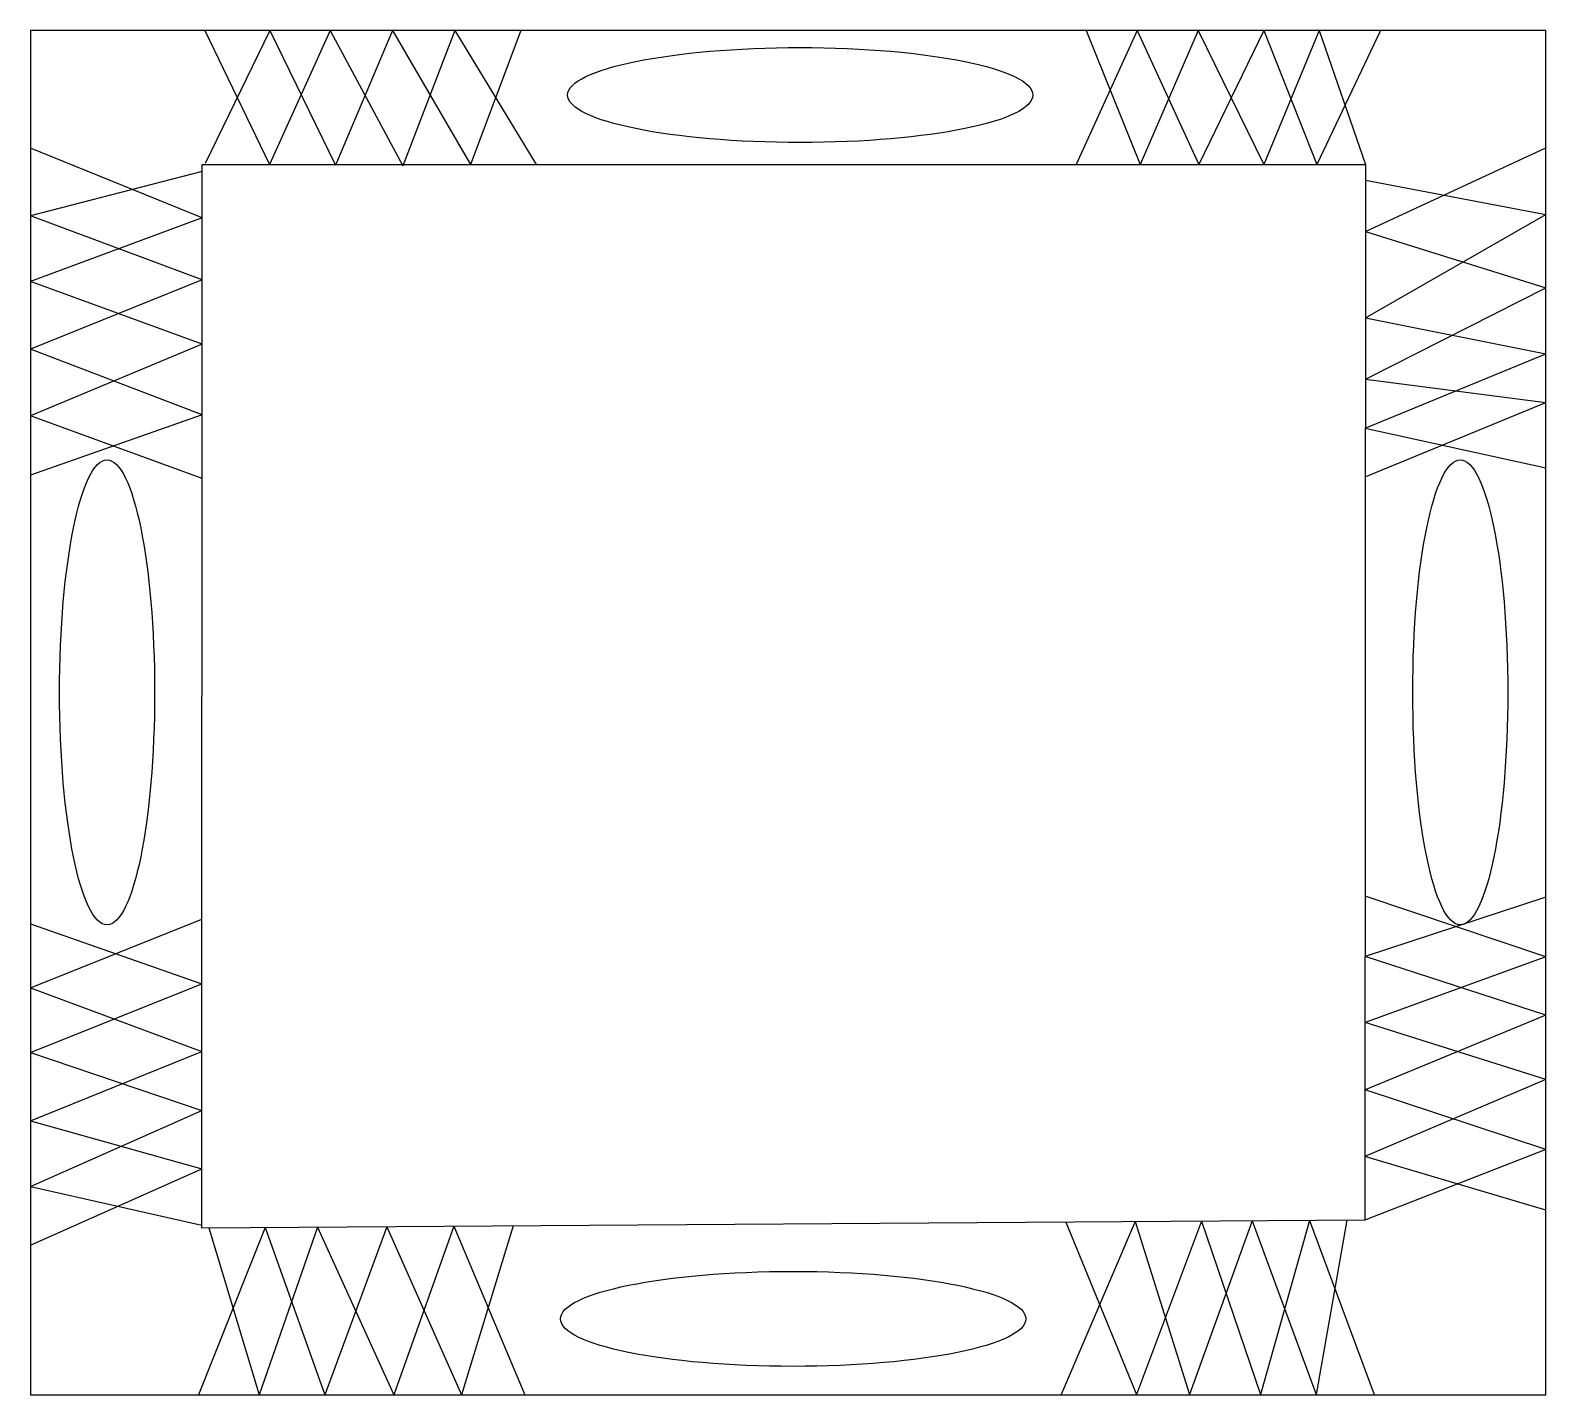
# Model space of a CAD drawing. Header units: inches. Extents: x 522 to 667, y 57 to 187.
import ezdxf

# ---------------------------------------------------------------- set-up
doc = ezdxf.new("R2010")
doc.units = ezdxf.units.IN
doc.header["$MEASUREMENT"] = 0

msp = doc.modelspace()

# ---------------------------------------------------------------- linework, layer by layer
for p, q in [((538.74, 187.32), (544.95, 174.48)), ((544.98, 187.32), (538.76, 174.55)), ((550.76, 187.32), (544.95, 174.48)), ((544.98, 187.32), (551.26, 174.41)), ((550.76, 187.32), (557.72, 174.33)), ((556.73, 187.32), (551.26, 174.41)), ((556.73, 187.32), (564.19, 174.47)), ((562.7, 187.32), (557.72, 174.33)), ((562.7, 187.32), (570.49, 174.47)), ((569, 187.32), (564.19, 174.47)), ((628.04, 187.32), (622.2, 174.47)), ((623.17, 187.32), (628.34, 174.47)), ((628.04, 187.32), (633.95, 174.47)), ((633.88, 187.32), (628.34, 174.47)), ((633.88, 187.32), (640.17, 174.47)), ((640.17, 187.32), (633.95, 174.47)), ((645.48, 187.32), (640.17, 174.47)), ((640.17, 187.32), (645.24, 174.47)), ((651.34, 187.32), (645.24, 174.47)), ((645.48, 187.32), (649.9, 174.47)), ((538.48, 169.36), (522.03, 176.02)), ((649.9, 168.04), (667.17, 176.05)), ((538.48, 173.8), (522.03, 169.54)), ((649.9, 172.96), (667.17, 169.69)), ((538.48, 163.4), (522.03, 169.54)), ((538.48, 169.36), (522.03, 163.24)), ((649.9, 159.77), (667.17, 169.69)), ((649.9, 168.04), (667.17, 162.66)), ((538.48, 163.4), (522.03, 156.78)), ((538.48, 157.25), (522.03, 163.24)), ((649.9, 153.9), (667.17, 162.66)), ((649.9, 159.77), (667.17, 156.31)), ((538.48, 157.25), (522.03, 150.39)), ((538.48, 150.47), (522.03, 156.78)), ((649.89, 149.19), (667.17, 156.31)), ((649.9, 153.9), (667.17, 151.67)), ((649.89, 144.54), (667.17, 151.67)), ((538.48, 150.47), (522.03, 144.7)), ((538.48, 144.37), (522.03, 150.39)), ((649.89, 149.19), (667.17, 145.39)), ((667.17, 98.55), (649.87, 104.35)), ((667.17, 104.26), (649.87, 98.57)), ((522.03, 95.59), (538.45, 102.15)), ((522.03, 101.71), (538.45, 95.95)), ((667.17, 92.95), (649.87, 98.57)), ((667.17, 98.55), (649.87, 92.27)), ((522.03, 89.39), (538.45, 95.95)), ((522.03, 95.59), (538.44, 89.48)), ((667.17, 92.95), (649.87, 85.81)), ((667.17, 86.8), (649.87, 92.27)), ((522.03, 82.83), (538.44, 89.48)), ((522.03, 89.39), (538.44, 83.81)), ((667.17, 86.8), (649.86, 79.42)), ((667.17, 80.08), (649.87, 85.81)), ((522.03, 76.55), (538.44, 83.81)), ((522.03, 82.83), (538.44, 78.23)), ((667.17, 80.08), (649.86, 73.32)), ((667.17, 74.28), (649.86, 79.42)), ((522.03, 70.91), (538.44, 78.23)), ((522.03, 76.55), (538.44, 72.85)), ((544.53, 72.6), (538.14, 56.59)), ((549.54, 72.64), (543.96, 56.59)), ((544.53, 72.6), (550.23, 56.59)), ((549.54, 72.64), (556.86, 56.59)), ((556.18, 72.68), (550.23, 56.59)), ((556.18, 72.68), (563.33, 56.59)), ((562.59, 72.73), (556.86, 56.59)), ((562.59, 72.73), (569.4, 56.59)), ((568.27, 72.77), (563.33, 56.59)), ((627.84, 73.18), (620.75, 56.6)), ((621.2, 73.14), (627.97, 56.6)), ((627.84, 73.18), (633.05, 56.6)), ((634.2, 73.23), (627.97, 56.6)), ((639.07, 73.26), (633.05, 56.6)), ((634.2, 73.23), (639.87, 56.6)), ((639.07, 73.26), (645.2, 56.6)), ((644.55, 73.3), (639.87, 56.6)), ((644.55, 73.3), (650.73, 56.6)), ((648.11, 73.32), (645.2, 56.6)), ((539.14, 72.57), (543.96, 56.59))]:
    msp.add_line(p, q)
for points in [[(522.03, 56.59), (667.17, 56.59), (667.17, 187.32), (522.03, 187.32)], [(538.48, 174.47), (649.9, 174.47), (649.86, 73.32), (538.44, 72.56)]]:
    msp.add_lwpolyline(points, close=True)
for centre, major_axis in [((595.77, 181.12), (22.28, 0)), ((529.38, 123.89), (0, 22.28)), ((658.99, 123.89), (0, 22.28)), ((595.09, 63.86), (22.28, 0))]:
    msp.add_ellipse(centre, major_axis=major_axis, ratio=0.204212)

doc.saveas('drawing.dxf')
